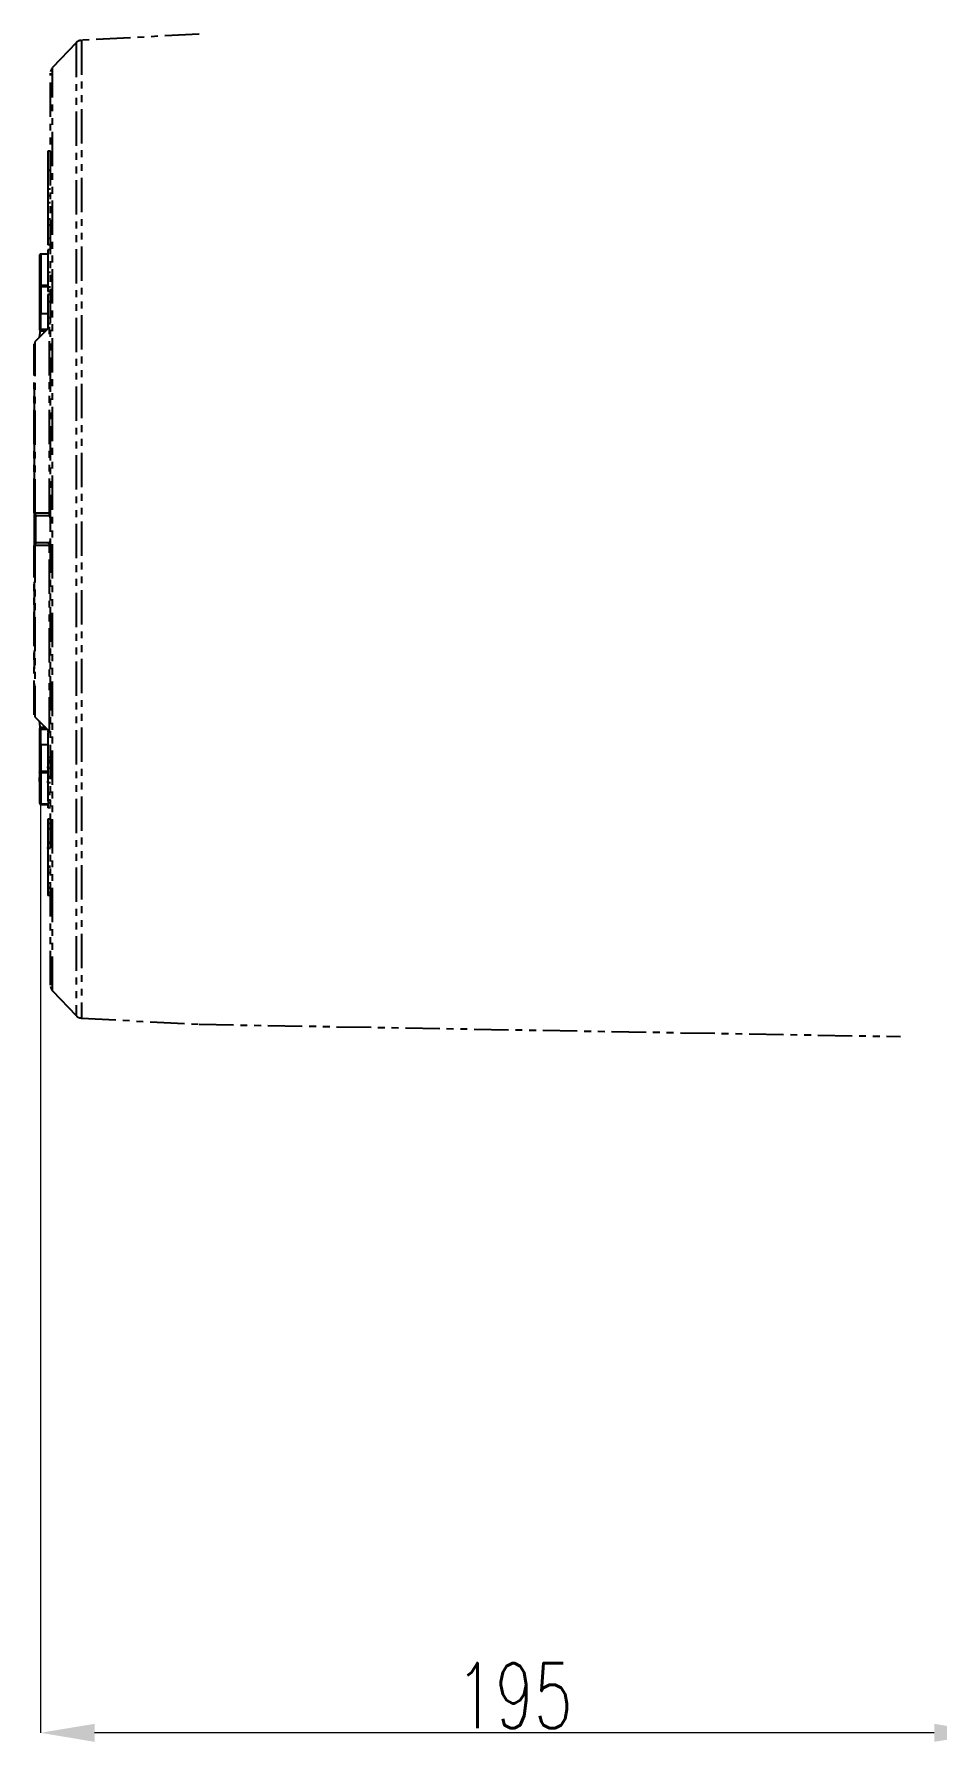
# Model space of a CAD drawing. Header units: millimetres. Extents: x 2063 to 4500, y 825 to 2548.
# Drawn here: x 2690.4 to 2857.1, y 1164.4 to 1479.9 of the extents above; entities that cross this region are included whole.
import ezdxf

# ---------------------------------------------------------------- set-up
doc = ezdxf.new("R2010")
doc.units = ezdxf.units.MM
doc.linetypes.add('PHANTOM', pattern=[12.7, 6.35, -1.27, 1.27, -1.27, 1.27, -1.27])
doc.layers.add('AM_5', color=3, linetype='Continuous', lineweight=25)
doc.styles.add('SLDTEXTSTYLE1', font='txt.shx', dxfattribs={"width": 0.7, "bigfont": 'gbcbig.shx'})
doc.dimstyles.new('SLDDIMSTYLE12$0', dxfattribs={"dimtxt": 12, "dimasz": 10, "dimexe": 0, "dimexo": 0.0625, "dimgap": 0.875, "dimtad": 1, "dimdec": 1, "dimlfac": 1.8, "dimrnd": 1e-09, "dimzin": 12, "dimdsep": 46, "dimtxsty": 'SLDTEXTSTYLE1', "dimcen": 0.09, "dimdle": 8.16, "dimclrd": 3, "dimclre": 3, "dimadec": 0, "dimazin": 3, "dimtfac": 1, "dimtdec": 1, "dimtofl": 0, "dimtmove": 0, "dimatfit": 3, "dimfxl": 0, "dimfrac": 2, "dimtolj": 1, "dimlwd": 5, "dimlwe": 5, "dimarcsym": 0})

# ---------------------------------------------------------------- blocks, each defined once
blk = doc.blocks.new('*D61')
at = {"layer": 'AM_5', "color": 3, "linetype": 'Continuous', "lineweight": 5, "transparency": 16777216}
for p, q in [((2691.57, 1351.67), (2691.57, 1166.03)), ((2856.65, 1166.03), (2701.57, 1166.03))]:
    blk.add_line(p, q, dxfattribs=at)
at = {"layer": 'AM_5', "color": 3, "lineweight": 5, "transparency": 16777216}
blk.add_line((2866.65, 1351.67), (2866.65, 1166.03), dxfattribs=at)
at = {"layer": 'AM_5', "color": 3, "transparency": 16777216}
for points in [[(2701.57, 1167.69), (2701.57, 1164.36), (2691.57, 1166.03)], [(2856.65, 1167.69), (2856.65, 1164.36), (2866.65, 1166.03)]]:
    blk.add_solid(points, dxfattribs=at)
at = {"layer": 'Defpoints', "color": 0, "transparency": 16777216}
for p in [(2691.57, 1351.74), (2866.65, 1351.74), (2691.57, 1166.03)]:
    blk.add_point(p, dxfattribs=at)
at = {"layer": 'AM_5', "color": 0, "transparency": 16777216, "insert": (2779.11, 1172.9), "char_height": 12, "attachment_point": 5, "style": 'SLDTEXTSTYLE1'}
blk.add_mtext('\\A1;195', dxfattribs=at)

msp = doc.modelspace()

# ---------------------------------------------------------------- linework, layer by layer
at = {"color": 7, "linetype": 'PHANTOM', "lineweight": 25}
for p, q in [((2698.149, 1478.308), (2693.825, 1473.751)), ((2720.887, 1479.912), (2699.158, 1478.773)), ((2693.413, 1458.312), (2692.913, 1458.312)), ((2692.913, 1458.312), (2692.913, 1454.699)), ((2693.413, 1454.699), (2692.913, 1454.699)), ((2693.413, 1451.291), (2692.913, 1451.291)), ((2693.413, 1450.046), (2692.913, 1450.046)), ((2692.913, 1448.768), (2692.913, 1445.749)), ((2693.413, 1448.768), (2692.913, 1448.768)), ((2693.413, 1445.749), (2692.913, 1445.749)), ((2692.913, 1445.749), (2692.913, 1444.604)), ((2692.913, 1444.604), (2692.913, 1442.143)), ((2693.413, 1444.604), (2692.913, 1444.604)), ((2693.413, 1442.143), (2692.913, 1442.143)), ((2691.413, 1439.083), (2691.413, 1436.494)), ((2692.913, 1439.283), (2691.613, 1439.283)), ((2692.913, 1439.249), (2691.613, 1439.249)), ((2693.413, 1441.001), (2692.913, 1441.001)), ((2693.413, 1440.04), (2692.913, 1440.04)), ((2691.413, 1436.494), (2691.413, 1433.355)), ((2693.413, 1435.856), (2692.913, 1435.856)), ((2692.913, 1435.856), (2692.913, 1433.18)), ((2691.413, 1433.355), (2691.413, 1428.423)), ((2692.913, 1433.467), (2691.613, 1433.467)), ((2691.613, 1433.214), (2691.613, 1428.281)), ((2692.913, 1433.214), (2691.613, 1433.214)), ((2692.913, 1435.296), (2692.913, 1432.333)), ((2693.413, 1433.18), (2692.913, 1433.18)), ((2693.413, 1432.333), (2692.913, 1432.333)), ((2693.413, 1431.808), (2692.913, 1431.808)), ((2692.913, 1430.52), (2692.913, 1427.501)), ((2692.913, 1430.52), (2693.413, 1430.52)), ((2691.613, 1428.281), (2692.913, 1428.281)), ((2693.413, 1427.501), (2692.913, 1427.501)), ((2692.913, 1427.501), (2692.913, 1426.357)), ((2692.913, 1426.357), (2692.913, 1425.432)), ((2693.413, 1426.357), (2692.913, 1426.357)), ((2693.266, 1425.786), (2690.559, 1423.079)), ((2691.528, 1425.24), (2691.31, 1423.83)), ((2692.837, 1425.357), (2691.613, 1425.357)), ((2691.613, 1425.103), (2692.584, 1425.103)), ((2691.613, 1425.103), (2691.613, 1425.1)), ((2691.613, 1425.1), (2692.58, 1425.1)), ((2692.213, 1425.1), (2692.213, 1424.732)), ((2692.216, 1425.1), (2692.216, 1424.736)), ((2690.413, 1417.277), (2690.437, 1417.102)), ((2690.43, 1417.131), (2690.436, 1417.107)), ((2690.44, 1417.095), (2690.458, 1417.032)), ((2690.477, 1416.992), (2690.452, 1417.064)), ((2690.43, 1414.281), (2690.419, 1414.278)), ((2690.559, 1392.394), (2690.559, 1391.463)), ((2690.559, 1391.463), (2693.266, 1391.461)), ((2692.912, 1390.932), (2690.912, 1390.932)), ((2693.034, 1390.962), (2692.912, 1390.932)), ((2693.266, 1385.403), (2690.559, 1385.401)), ((2690.559, 1385.401), (2690.559, 1384.918)), ((2692.912, 1385.932), (2690.912, 1385.932)), ((2690.436, 1359.757), (2690.43, 1359.733)), ((2690.458, 1359.832), (2690.44, 1359.769)), ((2690.452, 1359.8), (2690.477, 1359.873)), ((2690.559, 1353.786), (2693.266, 1351.079)), ((2691.51, 1351.498), (2691.552, 1351.245)), ((2692.579, 1351.765), (2691.613, 1351.765)), ((2691.613, 1351.765), (2691.613, 1351.762)), ((2692.583, 1351.762), (2691.613, 1351.762)), ((2691.613, 1351.508), (2692.836, 1351.508)), ((2692.213, 1352.132), (2692.213, 1351.765)), ((2692.216, 1352.129), (2692.216, 1351.765)), ((2693.159, 1351.186), (2692.913, 1351.186)), ((2692.913, 1351.186), (2692.913, 1351.023)), ((2693.413, 1350.867), (2692.913, 1350.867)), ((2691.413, 1348.442), (2691.413, 1343.51)), ((2691.613, 1348.584), (2691.613, 1343.651)), ((2692.913, 1348.584), (2691.613, 1348.584)), ((2693.413, 1346.272), (2692.913, 1346.272)), ((2692.913, 1346.272), (2692.913, 1345.697)), ((2693.413, 1345.697), (2692.913, 1345.697)), ((2692.913, 1345.697), (2692.913, 1345.633)), ((2692.913, 1345.633), (2692.913, 1345.57)), ((2693.413, 1345.57), (2692.913, 1345.57)), ((2692.913, 1345.57), (2692.913, 1345.442)), ((2692.913, 1345.442), (2693.413, 1345.442)), ((2692.913, 1345.442), (2692.913, 1345.251)), ((2693.413, 1345.251), (2692.913, 1345.251)), ((2692.913, 1345.251), (2692.913, 1344.293)), ((2693.413, 1344.293), (2692.913, 1344.293)), ((2692.913, 1344.293), (2692.913, 1342.698)), ((2691.413, 1341.806), (2691.413, 1342.571)), ((2692.913, 1343.651), (2691.613, 1343.651)), ((2692.913, 1343.398), (2691.613, 1343.398)), ((2692.913, 1342.698), (2692.913, 1342.506)), ((2693.413, 1342.698), (2692.913, 1342.698)), ((2692.913, 1342.506), (2692.913, 1341.549)), ((2693.413, 1342.506), (2692.913, 1342.506)), ((2693.413, 1341.549), (2692.913, 1341.549)), ((2692.913, 1341.549), (2692.913, 1339.698)), ((2693.413, 1339.698), (2692.913, 1339.698)), ((2693.413, 1339.634), (2692.913, 1339.634)), ((2692.913, 1339.634), (2692.913, 1339.442)), ((2693.413, 1339.442), (2692.913, 1339.442)), ((2692.913, 1339.442), (2692.913, 1338.357)), ((2693.413, 1338.357), (2692.913, 1338.357)), ((2692.913, 1337.616), (2691.613, 1337.616)), ((2691.613, 1337.582), (2692.913, 1337.582)), ((2693.413, 1337.847), (2692.913, 1337.847)), ((2692.913, 1337.847), (2692.913, 1336.953)), ((2693.413, 1336.953), (2692.913, 1336.953)), ((2693.413, 1334.847), (2692.913, 1334.847)), ((2692.913, 1334.847), (2692.913, 1334.081)), ((2693.413, 1334.081), (2692.913, 1334.081)), ((2692.913, 1334.081), (2692.913, 1333.06)), ((2693.413, 1333.06), (2692.913, 1333.06)), ((2692.913, 1333.06), (2692.913, 1330.571)), ((2693.413, 1330.571), (2692.913, 1330.571)), ((2692.913, 1330.571), (2692.913, 1330.443)), ((2693.413, 1330.443), (2692.913, 1330.443)), ((2692.913, 1330.443), (2692.913, 1329.422)), ((2693.413, 1329.422), (2692.913, 1329.422)), ((2692.913, 1329.422), (2692.913, 1326.103)), ((2692.913, 1326.103), (2692.913, 1325.975)), ((2693.413, 1326.103), (2692.913, 1326.103)), ((2693.413, 1325.975), (2692.913, 1325.975)), ((2692.913, 1325.975), (2692.913, 1324.954)), ((2692.913, 1325.848), (2692.913, 1325.852)), ((2693.413, 1324.954), (2692.913, 1324.954)), ((2693.413, 1323.039), (2692.913, 1323.039)), ((2692.913, 1323.039), (2692.913, 1322.146)), ((2693.413, 1322.146), (2692.913, 1322.146)), ((2693.413, 1322.082), (2692.913, 1322.082)), ((2692.913, 1322.082), (2692.913, 1321.252)), ((2693.413, 1321.252), (2692.913, 1321.252)), ((2692.913, 1321.252), (2692.913, 1320.742)), ((2693.413, 1320.742), (2692.913, 1320.742)), ((2693.825, 1303.113), (2698.149, 1298.557)), ((2699.158, 1298.091), (2720.887, 1296.953)), ((2720.887, 1296.953), (2850.413, 1294.692))]:
    msp.add_line(p, q, dxfattribs=at)
at = {"color": 7, "linetype": 'PHANTOM', "lineweight": 25, "flags": 128}
for points in [[(2698.149, 1478.308), (2698.149, 1478.296), (2698.149, 1478.023), (2698.149, 1477.39), (2698.149, 1476.399), (2698.148, 1475.054), (2698.148, 1473.36), (2698.148, 1471.324), (2698.148, 1468.954), (2698.148, 1466.26), (2698.148, 1463.253), (2698.148, 1459.945), (2698.148, 1456.349), (2698.148, 1452.479), (2698.148, 1448.352), (2698.148, 1443.983), (2698.148, 1439.391), (2698.148, 1434.594), (2698.148, 1429.61), (2698.148, 1424.461), (2698.148, 1419.167), (2698.148, 1413.75), (2698.148, 1408.23), (2698.148, 1402.631), (2698.148, 1396.974), (2698.148, 1391.283), (2698.148, 1385.581), (2698.148, 1379.89), (2698.148, 1374.233), (2698.148, 1368.634), (2698.148, 1363.114), (2698.148, 1357.697), (2698.148, 1352.403), (2698.148, 1347.254), (2698.148, 1342.271), (2698.148, 1337.473), (2698.148, 1332.881), (2698.148, 1328.512), (2698.148, 1324.385), (2698.148, 1320.515), (2698.148, 1316.919), (2698.148, 1313.611), (2698.148, 1310.604), (2698.148, 1307.91), (2698.148, 1305.54), (2698.148, 1303.505), (2698.148, 1301.81), (2698.149, 1300.465), (2698.149, 1299.474), (2698.149, 1298.841), (2698.149, 1298.568), (2698.149, 1298.557)], [(2699.158, 1478.773), (2699.158, 1478.764), (2699.158, 1478.512), (2699.158, 1477.91), (2699.158, 1476.962), (2699.158, 1475.67), (2699.158, 1474.04), (2699.158, 1472.078), (2699.158, 1469.791), (2699.158, 1467.189), (2699.158, 1464.281), (2699.158, 1461.08), (2699.158, 1457.596), (2699.158, 1453.845), (2699.158, 1449.84), (2699.158, 1445.596), (2699.158, 1441.131), (2699.158, 1436.462), (2699.158, 1431.606), (2699.158, 1426.583), (2699.158, 1421.412), (2699.158, 1416.113), (2699.158, 1410.707), (2699.158, 1405.214), (2699.158, 1399.656), (2699.158, 1394.055), (2699.158, 1388.432), (2699.158, 1382.809), (2699.158, 1377.208), (2699.158, 1371.65), (2699.158, 1366.157), (2699.158, 1360.751), (2699.158, 1355.452), (2699.158, 1350.281), (2699.158, 1345.258), (2699.158, 1340.402), (2699.158, 1335.733), (2699.158, 1331.268), (2699.158, 1327.025), (2699.158, 1323.019), (2699.158, 1319.268), (2699.158, 1315.784), (2699.158, 1312.583), (2699.158, 1309.675), (2699.158, 1307.073), (2699.158, 1304.787), (2699.158, 1302.824), (2699.158, 1301.194), (2699.158, 1299.902), (2699.158, 1298.954), (2699.158, 1298.352), (2699.158, 1298.1), (2699.158, 1298.091)], [(2693.825, 1303.113), (2693.825, 1303.121), (2693.825, 1303.374), (2693.825, 1303.986), (2693.825, 1304.953), (2693.825, 1306.271), (2693.825, 1307.936), (2693.825, 1309.939), (2693.825, 1312.273), (2693.825, 1314.927), (2693.825, 1317.891), (2693.825, 1321.151), (2693.824, 1324.695), (2693.824, 1328.507), (2693.824, 1332.572), (2693.824, 1336.871), (2693.824, 1341.388), (2693.824, 1346.102), (2693.824, 1350.995), (2693.824, 1356.046), (2693.824, 1361.232), (2693.824, 1366.534), (2693.824, 1371.927), (2693.824, 1377.39), (2693.824, 1382.899), (2693.824, 1388.432), (2693.824, 1393.965), (2693.824, 1399.474), (2693.824, 1404.937), (2693.824, 1410.331), (2693.824, 1415.632), (2693.824, 1420.819), (2693.824, 1425.869), (2693.824, 1430.762), (2693.824, 1435.476), (2693.824, 1439.993), (2693.824, 1444.293), (2693.824, 1448.357), (2693.824, 1452.169), (2693.825, 1455.713), (2693.825, 1458.974), (2693.825, 1461.937), (2693.825, 1464.591), (2693.825, 1466.925), (2693.825, 1468.928), (2693.825, 1470.593), (2693.825, 1471.911), (2693.825, 1472.878), (2693.825, 1473.49), (2693.825, 1473.744), (2693.825, 1473.751)], [(2691.613, 1439.224), (2691.613, 1439.247), (2691.613, 1439.264), (2691.613, 1439.276), (2691.613, 1439.282), (2691.613, 1439.283)], [(2691.613, 1439.283), (2691.613, 1439.282), (2691.613, 1439.277), (2691.613, 1439.265), (2691.613, 1439.249)], [(2691.613, 1439.249), (2691.613, 1438.653), (2691.613, 1438.018), (2691.613, 1437.345), (2691.613, 1436.635), (2691.613, 1435.891), (2691.613, 1435.114), (2691.613, 1434.305), (2691.613, 1433.467)], [(2691.613, 1433.467), (2691.574, 1433.465), (2691.536, 1433.459), (2691.502, 1433.448), (2691.472, 1433.435), (2691.447, 1433.418), (2691.428, 1433.398), (2691.417, 1433.377), (2691.413, 1433.355)], [(2691.613, 1433.467), (2691.613, 1433.437), (2691.613, 1433.405), (2691.613, 1433.371), (2691.613, 1433.336), (2691.613, 1433.302), (2691.613, 1433.27), (2691.613, 1433.24), (2691.613, 1433.214)], [(2691.613, 1425.357), (2691.613, 1425.744), (2691.613, 1426.139), (2691.613, 1426.534), (2691.613, 1426.923), (2691.613, 1427.298), (2691.613, 1427.654), (2691.613, 1427.984), (2691.613, 1428.281)], [(2691.613, 1425.357), (2691.613, 1425.331), (2691.613, 1425.305), (2691.613, 1425.278), (2691.613, 1425.252), (2691.613, 1425.227), (2691.613, 1425.204), (2691.613, 1425.182), (2691.613, 1425.162)], [(2691.613, 1425.162), (2691.613, 1425.149), (2691.613, 1425.138), (2691.613, 1425.128), (2691.613, 1425.12), (2691.613, 1425.113), (2691.613, 1425.108), (2691.613, 1425.105), (2691.613, 1425.103)], [(2693.266, 1391.461), (2693.266, 1395.224), (2693.266, 1398.918), (2693.266, 1402.503), (2693.266, 1405.943), (2693.266, 1409.202), (2693.266, 1412.246), (2693.266, 1415.045), (2693.266, 1417.568), (2693.266, 1419.79), (2693.266, 1421.689), (2693.266, 1423.243), (2693.266, 1424.439), (2693.266, 1425.262), (2693.266, 1425.704), (2693.266, 1425.786)], [(2690.559, 1423.079), (2690.559, 1422.996), (2690.559, 1422.579), (2690.559, 1421.813), (2690.559, 1420.708), (2690.559, 1419.273), (2690.559, 1417.524), (2690.559, 1415.478), (2690.559, 1413.157), (2690.559, 1410.583), (2690.559, 1407.784), (2690.559, 1404.788), (2690.559, 1401.624), (2690.559, 1398.327), (2690.559, 1394.928), (2690.559, 1392.394)], [(2690.702, 1385.885), (2690.702, 1388.432), (2690.702, 1390.98)], [(2693.266, 1351.079), (2693.266, 1351.16), (2693.266, 1351.603), (2693.266, 1352.426), (2693.266, 1353.621), (2693.266, 1355.176), (2693.266, 1357.074), (2693.266, 1359.296), (2693.266, 1361.82), (2693.266, 1364.618), (2693.266, 1367.662), (2693.266, 1370.921), (2693.266, 1374.361), (2693.266, 1377.946), (2693.266, 1381.64), (2693.266, 1385.403)], [(2690.559, 1384.918), (2690.559, 1381.936), (2690.559, 1378.538), (2690.559, 1375.24), (2690.559, 1372.077), (2690.559, 1369.08), (2690.559, 1366.281), (2690.559, 1363.707), (2690.559, 1361.386), (2690.559, 1359.34), (2690.559, 1357.591), (2690.559, 1356.156), (2690.559, 1355.051), (2690.559, 1354.285), (2690.559, 1353.868), (2690.559, 1353.786)], [(2691.309, 1353.035), (2691.448, 1351.895), (2691.476, 1351.711)], [(2691.613, 1351.762), (2691.613, 1351.76), (2691.613, 1351.757), (2691.613, 1351.752), (2691.613, 1351.746), (2691.613, 1351.737), (2691.613, 1351.727), (2691.613, 1351.716), (2691.613, 1351.703)], [(2691.613, 1351.703), (2691.613, 1351.683), (2691.613, 1351.661), (2691.613, 1351.638), (2691.613, 1351.613), (2691.613, 1351.587), (2691.613, 1351.56), (2691.613, 1351.534), (2691.613, 1351.508)], [(2691.613, 1348.584), (2691.613, 1348.882), (2691.613, 1349.211), (2691.613, 1349.567), (2691.613, 1349.942), (2691.613, 1350.331), (2691.613, 1350.726), (2691.613, 1351.121), (2691.613, 1351.508)], [(2691.613, 1343.398), (2691.574, 1343.4), (2691.536, 1343.406), (2691.502, 1343.417), (2691.472, 1343.431), (2691.447, 1343.448), (2691.428, 1343.467), (2691.417, 1343.488), (2691.413, 1343.51)], [(2691.613, 1343.651), (2691.613, 1343.625), (2691.613, 1343.595), (2691.613, 1343.563), (2691.613, 1343.529), (2691.613, 1343.494), (2691.613, 1343.46), (2691.613, 1343.428), (2691.613, 1343.398)], [(2691.613, 1343.398), (2691.613, 1342.56), (2691.613, 1341.751), (2691.613, 1340.974), (2691.613, 1340.23), (2691.613, 1339.52), (2691.613, 1338.847), (2691.613, 1338.212), (2691.613, 1337.616)], [(2691.613, 1337.616), (2691.613, 1337.6), (2691.613, 1337.588), (2691.613, 1337.583), (2691.613, 1337.582)]]:
    msp.add_lwpolyline(points, dxfattribs=at)
at = {"color": 7, "linetype": 'PHANTOM', "lineweight": 25}
for centre, radius, start, end in [((2691.597, 1439.064), 0.185, 85.15004, 174.14429), ((2691.588, 1433.391), 0.179, 191.42145, 278.04956), ((2691.588, 1428.458), 0.179, 191.42145, 278.04956), ((2691.567, 1425.13), 0.232, 78.43864, 131.54119), ((2691.613, 1425.303), 0.2, 180.01246, 270.01247), ((2691.613, 1425.3), 0.2, 180, 270), ((2690.541, 1391.187), 0.277, 86.22785, 117.62362), ((2690.912, 1391.432), 0.5, 180, 270), ((2692.912, 1390.432), 0.5, 360, 90.00004), ((2690.912, 1385.432), 0.5, 90, 180), ((2690.541, 1385.677), 0.277, 242.37638, 273.77215), ((2692.912, 1386.432), 0.5, 269.99997, 360), ((2691.613, 1351.565), 0.2, 90, 180), ((2691.613, 1351.562), 0.2, 89.98753, 179.98753), ((2691.567, 1351.735), 0.232, 228.45882, 281.56135), ((2691.588, 1348.407), 0.179, 81.95044, 168.57855), ((2691.588, 1343.474), 0.179, 81.95044, 168.57855), ((2691.597, 1337.801), 0.185, 185.85572, 274.84996)]:
    msp.add_arc(centre, radius, start, end, dxfattribs=at)
for points, knots in [([(2699.154, 1478.748), (2699.073, 1478.75), (2698.828, 1478.753), (2698.48, 1478.584), (2698.214, 1478.398), (2698.121, 1478.271), (2698.106, 1478.251)], [0, 0, 0, 0, 0.20194111, 0.60715045, 0.93704978, 1, 1, 1, 1]), ([(2693.412, 1388.432), (2693.412, 1391.395), (2693.412, 1397.32), (2693.412, 1406.109), (2693.412, 1414.702), (2693.412, 1423.003), (2693.412, 1430.92), (2693.412, 1438.365), (2693.413, 1445.256), (2693.413, 1451.515), (2693.413, 1457.073), (2693.413, 1461.869), (2693.413, 1465.847), (2693.413, 1468.971), (2693.413, 1471.181), (2693.413, 1472.539), (2693.413, 1472.654), (2693.413, 1472.712)], [0, 0, 0, 0, 0.066684, 0.133368, 0.200052, 0.266736, 0.33342, 0.400104, 0.466788, 0.533472, 0.600156, 0.66684, 0.7335241, 0.8002081, 0.8668921, 0.9335761, 1, 1, 1, 1]), ([(2693.728, 1473.623), (2693.694, 1473.581), (2693.599, 1473.468), (2693.511, 1473.262), (2693.456, 1473.099), (2693.444, 1473.022), (2693.444, 1473.019)], [0, 0, 0, 0, 0.2393477, 0.6547521, 0.9846919, 1, 1, 1, 1]), ([(2692.913, 1454.699), (2692.913, 1454.296), (2692.913, 1453.489), (2692.913, 1452.499), (2692.913, 1451.847), (2692.913, 1451.498), (2692.913, 1451.352), (2692.913, 1451.297), (2692.913, 1451.293), (2692.913, 1451.291)], [0, 0, 0, 0, 0.2503213, 0.4998014, 0.6247836, 0.7496745, 0.8746984, 0.9373467, 1, 1, 1, 1]), ([(2692.913, 1451.462), (2692.913, 1451.301), (2692.913, 1451.06), (2692.913, 1450.557), (2692.913, 1450.216), (2692.913, 1450.046)], [0, 0, 0, 0, 0.5005372, 0.7503463, 1, 1, 1, 1]), ([(2692.913, 1450.046), (2692.913, 1449.96), (2692.913, 1449.788), (2692.913, 1449.487), (2692.913, 1449.095), (2692.913, 1448.898), (2692.913, 1448.768)], [0, 0, 0, 0, 0.125077, 0.2502224, 0.4998872, 1, 1, 1, 1]), ([(2692.913, 1442.143), (2692.913, 1442.048), (2692.913, 1441.929), (2692.913, 1441.652), (2692.913, 1441.409), (2692.913, 1441.165), (2692.913, 1441.001)], [0, 0, 0, 0, 0.5004596, 0.6283614, 0.7507034, 1, 1, 1, 1]), ([(2692.913, 1440.04), (2692.913, 1440.006), (2692.913, 1439.936), (2692.913, 1439.306), (2692.913, 1438.474), (2692.913, 1437.684), (2692.913, 1436.791), (2692.913, 1436.168), (2692.913, 1435.856)], [0, 0, 0, 0, 0.25015941, 0.49958066, 0.62466902, 0.74973011, 0.87480959, 1, 1, 1, 1]), ([(2692.913, 1431.808), (2692.913, 1431.721), (2692.913, 1431.547), (2692.913, 1431.244), (2692.913, 1430.848), (2692.913, 1430.651), (2692.913, 1430.52)], [0, 0, 0, 0, 0.1250401, 0.2502359, 0.4998742, 1, 1, 1, 1]), ([(2691.413, 1428.423), (2691.413, 1428.212), (2691.413, 1427.784), (2691.413, 1426.983), (2691.413, 1426.13), (2691.413, 1425.576), (2691.413, 1425.303)], [0, 0, 0, 0, 0.24558897, 0.5, 0.75441103, 1, 1, 1, 1]), ([(2690.412, 1391.432), (2690.412, 1392.794), (2690.412, 1395.517), (2690.412, 1399.489), (2690.412, 1403.305), (2690.413, 1406.907), (2690.413, 1410.243), (2690.413, 1413.265), (2690.413, 1415.931), (2690.413, 1418.202), (2690.413, 1420.043), (2690.413, 1421.439), (2690.413, 1422.327), (2690.413, 1422.739), (2690.413, 1422.683), (2690.413, 1422.668)], [0, 0, 0, 0, 0.0808771, 0.1617542, 0.2426313, 0.3235084, 0.4043855, 0.4852626, 0.5661397, 0.6470168, 0.7278939, 0.808771, 0.8896481, 0.9705252, 1, 1, 1, 1]), ([(2690.413, 1420.096), (2690.413, 1420.101), (2690.413, 1420.116), (2690.413, 1419.631), (2690.413, 1418.732), (2690.413, 1417.762), (2690.413, 1417.277)], [0, 0, 0, 0, 0.1673104, 0.4448736, 0.7224368, 1, 1, 1, 1]), ([(2690.436, 1417.113), (2690.433, 1417.12), (2690.414, 1417.173), (2690.413, 1417.229), (2690.413, 1417.277)], [0, 0, 0, 0, 0.1486571, 1, 1, 1, 1]), ([(2690.413, 1414.277), (2690.413, 1413.512), (2690.413, 1411.982), (2690.413, 1409.256), (2690.413, 1406.261), (2690.413, 1403.006), (2690.413, 1399.548), (2690.413, 1395.929), (2690.413, 1393.27), (2690.413, 1391.827), (2690.413, 1391.641)], [0, 0, 0, 0, 0.1398935, 0.2797871, 0.4196806, 0.5595741, 0.6994677, 0.8393612, 0.9792547, 1, 1, 1, 1]), ([(2690.413, 1391.43), (2690.413, 1390.431), (2690.413, 1388.178), (2690.413, 1384.655), (2690.413, 1380.933), (2690.413, 1377.316), (2690.413, 1373.858), (2690.413, 1370.603), (2690.413, 1367.608), (2690.413, 1364.882), (2690.413, 1363.352), (2690.413, 1362.587)], [0, 0, 0, 0, 0.0904762, 0.2041666, 0.3178571, 0.4315476, 0.5452381, 0.6589286, 0.772619, 0.8863095, 1, 1, 1, 1]), ([(2690.559, 1391.463), (2690.561, 1391.398), (2690.564, 1391.298), (2690.606, 1391.174), (2690.65, 1391.09), (2690.709, 1391.019), (2690.793, 1390.951), (2690.866, 1390.939), (2690.912, 1390.932)], [0, 0, 0, 0, 0.2385849, 0.3638389, 0.5000025, 0.6213043, 0.7614151, 1, 1, 1, 1]), ([(2693.266, 1391.461), (2693.266, 1391.44), (2693.267, 1391.397), (2693.258, 1391.313), (2693.235, 1391.217), (2693.195, 1391.126), (2693.128, 1391.024), (2693.072, 1390.987), (2693.034, 1390.962)], [0, 0, 0, 0, 0.0657455, 0.1312299, 0.2728945, 0.435902, 0.6154442, 1, 1, 1, 1]), ([(2693.034, 1390.962), (2693.098, 1390.963), (2693.203, 1390.965), (2693.261, 1391.004), (2693.283, 1391.019)], [0, 0, 0, 0, 0.6187385, 1, 1, 1, 1]), ([(2693.413, 1304.153), (2693.413, 1304.21), (2693.413, 1304.326), (2693.413, 1305.683), (2693.413, 1307.893), (2693.413, 1311.017), (2693.413, 1314.996), (2693.413, 1319.792), (2693.413, 1325.35), (2693.413, 1331.609), (2693.412, 1338.499), (2693.412, 1345.944), (2693.412, 1353.861), (2693.412, 1362.162), (2693.412, 1370.755), (2693.412, 1379.544), (2693.412, 1385.469), (2693.412, 1388.432)], [0, 0, 0, 0, 0.0663505, 0.1330398, 0.199729, 0.2664183, 0.3331075, 0.3997968, 0.466486, 0.5331753, 0.5998645, 0.6665538, 0.733243, 0.7999323, 0.8666215, 0.9333108, 1, 1, 1, 1]), ([(2690.413, 1354.139), (2690.413, 1354.184), (2690.413, 1354.274), (2690.413, 1355.017), (2690.413, 1356.452), (2690.413, 1358.999), (2690.413, 1362.542), (2690.413, 1366.268), (2690.413, 1369.806), (2690.412, 1373.579), (2690.412, 1377.49), (2690.412, 1381.442), (2690.412, 1384.114), (2690.412, 1385.432)], [0, 0, 0, 0, 0.07827687, 0.15871, 0.24116849, 0.36932909, 0.49988873, 0.58696496, 0.67333854, 0.75883145, 0.84127172, 0.92171409, 1, 1, 1, 1]), ([(2690.912, 1385.932), (2690.866, 1385.925), (2690.793, 1385.913), (2690.709, 1385.845), (2690.65, 1385.774), (2690.606, 1385.69), (2690.564, 1385.566), (2690.561, 1385.467), (2690.559, 1385.401)], [0, 0, 0, 0, 0.238585, 0.3787456, 0.4999975, 0.6362115, 0.761415, 1, 1, 1, 1]), ([(2692.912, 1385.932), (2692.953, 1385.927), (2693.033, 1385.916), (2693.128, 1385.839), (2693.195, 1385.739), (2693.235, 1385.647), (2693.258, 1385.551), (2693.267, 1385.467), (2693.266, 1385.425), (2693.266, 1385.403)], [0, 0, 0, 0, 0.28654563, 0.56106869, 0.68919014, 0.8054766, 0.90650496, 0.95317639, 1, 1, 1, 1]), ([(2693.283, 1385.845), (2693.261, 1385.86), (2693.203, 1385.899), (2693.098, 1385.901), (2693.034, 1385.902)], [0, 0, 0, 0, 0.3808157, 1, 1, 1, 1]), ([(2690.482, 1359.876), (2690.465, 1359.839), (2690.424, 1359.747), (2690.417, 1359.646), (2690.413, 1359.587)], [0, 0, 0, 0, 0.4097539, 1, 1, 1, 1]), ([(2690.413, 1359.587), (2690.413, 1359.635), (2690.413, 1359.686), (2690.429, 1359.733), (2690.43, 1359.736)], [0, 0, 0, 0, 0.946273, 1, 1, 1, 1]), ([(2690.413, 1359.587), (2690.413, 1359.455), (2690.413, 1359.191), (2690.413, 1358.829), (2690.413, 1358.493), (2690.413, 1358.186), (2690.413, 1357.907), (2690.413, 1357.657), (2690.413, 1357.506), (2690.413, 1357.403), (2690.413, 1357.287), (2690.413, 1357.133), (2690.413, 1356.992), (2690.413, 1356.786), (2690.413, 1356.747), (2690.413, 1356.715)], [0, 0, 0, 0, 0.07144385, 0.14288374, 0.21431988, 0.28576303, 0.35720674, 0.42863778, 0.50005558, 0.50406448, 0.53604837, 0.6252562, 0.69323765, 0.75009307, 1, 1, 1, 1]), ([(2691.413, 1351.562), (2691.413, 1351.29), (2691.413, 1350.735), (2691.413, 1349.882), (2691.413, 1349.081), (2691.413, 1348.653), (2691.413, 1348.442)], [0, 0, 0, 0, 0.24558897, 0.5, 0.75441103, 1, 1, 1, 1]), ([(2692.913, 1350.867), (2692.913, 1350.348), (2692.913, 1349.32), (2692.913, 1347.775), (2692.913, 1346.777), (2692.913, 1346.272)], [0, 0, 0, 0, 0.3347977, 0.6633059, 1, 1, 1, 1]), ([(2692.913, 1344.293), (2692.913, 1344.309), (2692.913, 1344.335), (2692.913, 1344.374), (2692.913, 1344.407), (2692.913, 1344.463), (2692.913, 1344.523), (2692.913, 1344.557), (2692.913, 1344.552), (2692.913, 1344.549)], [0, 0, 0, 0, 0.0518131, 0.0882956, 0.1299462, 0.1775457, 0.3534829, 0.7059159, 1, 1, 1, 1]), ([(2692.913, 1341.549), (2692.913, 1341.574), (2692.913, 1341.611), (2692.913, 1341.662), (2692.913, 1341.707), (2692.913, 1341.757), (2692.913, 1341.833), (2692.913, 1341.887), (2692.913, 1341.875), (2692.913, 1341.868)], [0, 0, 0, 0, 0.0628935, 0.0931861, 0.1255191, 0.1834586, 0.2508615, 0.5002621, 1, 1, 1, 1]), ([(2692.913, 1338.357), (2692.913, 1338.342), (2692.913, 1338.254), (2692.913, 1338.167), (2692.913, 1338.096)], [0, 0, 0, 0, 0.1741084, 1, 1, 1, 1]), ([(2691.428, 1337.728), (2691.43, 1337.718), (2691.434, 1337.697), (2691.449, 1337.668), (2691.469, 1337.642), (2691.494, 1337.62), (2691.523, 1337.603), (2691.553, 1337.591), (2691.584, 1337.583), (2691.603, 1337.583), (2691.613, 1337.582)], [0, 0, 0, 0, 0.1371732, 0.2714331, 0.4024836, 0.5300389, 0.6538238, 0.7735757, 0.8890458, 1, 1, 1, 1]), ([(2692.913, 1329.422), (2692.913, 1329.44), (2692.913, 1329.476), (2692.913, 1329.534), (2692.913, 1329.592), (2692.913, 1329.62), (2692.913, 1329.618), (2692.913, 1329.618)], [0, 0, 0, 0, 0.1133857, 0.2261004, 0.4521085, 0.9035522, 1, 1, 1, 1]), ([(2692.913, 1329.55), (2692.913, 1329.094), (2692.913, 1328.257), (2692.913, 1327.435), (2692.913, 1327.06)], [0, 0, 0, 0, 0.5444227, 1, 1, 1, 1]), ([(2692.913, 1324.954), (2692.913, 1324.693), (2692.913, 1324.236), (2692.913, 1323.685), (2692.913, 1323.367), (2692.913, 1323.226), (2692.913, 1323.155), (2692.913, 1323.095), (2692.913, 1323.058), (2692.913, 1323.039)], [0, 0, 0, 0, 0.4018451, 0.700925, 0.8501447, 0.9000038, 0.92545, 0.9625731, 1, 1, 1, 1]), ([(2693.442, 1303.868), (2693.476, 1303.728), (2693.538, 1303.475), (2693.705, 1303.276), (2693.78, 1303.188)], [0, 0, 0, 0, 0.5529909, 1, 1, 1, 1]), ([(2698.142, 1298.586), (2698.18, 1298.539), (2698.322, 1298.365), (2698.669, 1298.166), (2698.99, 1298.124), (2699.145, 1298.103)], [0, 0, 0, 0, 0.1560443, 0.589322, 1, 1, 1, 1])]:
    msp.add_open_spline(points, degree=3, knots=knots, dxfattribs=at)
msp.add_open_spline([(2691.413, 1343.51), (2691.413, 1342.418), (2691.413, 1340.234), (2691.413, 1338.599), (2691.413, 1337.782)], degree=3, dxfattribs=at)

# ---------------------------------------------------------------- dimensions: what is measured, and where the dimension line sits
at = {"layer": 'AM_5'}
dim = msp.add_linear_dim(base=(2691.567, 1166.027), p1=(2866.65, 1351.735), p2=(2691.567, 1351.735), angle=180, text='195', dimstyle='SLDDIMSTYLE12$0', override={"dimlfac": 1, "dimpost": ''}, dxfattribs=at)
dim.commit()
dim.dimension.update_dxf_attribs({"geometry": '*D61', "text_midpoint": (2779.108, 1172.902)})

doc.saveas('drawing.dxf')
